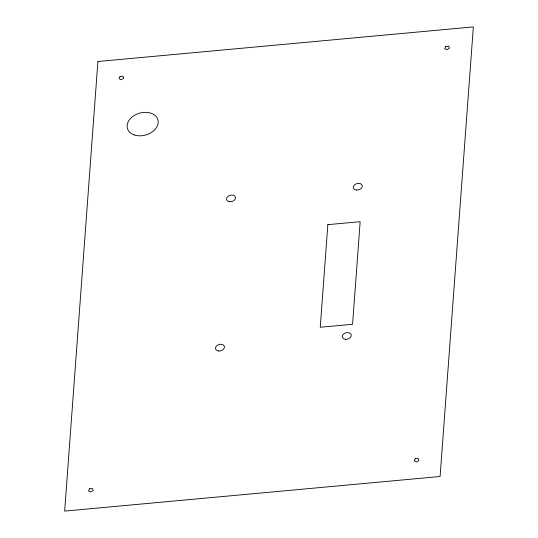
<?xml version="1.0" encoding="UTF-8"?>
<svg xmlns="http://www.w3.org/2000/svg" width="538" height="538" viewBox="0 0 538 538"><rect width="100%" height="100%" fill="white"/><g stroke="black" fill="none" stroke-linecap="round" stroke-linejoin="round"><path stroke-width="0.81" d="M97.909 61.507L64.647 511.1L440.091 476.493L473.353 26.9L97.909 61.507M327.844 224.655L320.251 327.259L352.578 324.279L360.164 221.676L327.844 224.655M120.041 76.497L118.985 78.662L121.252 79.732L123.713 78.225L122.967 76.228L120.041 76.497M89.543 488.78L88.481 490.945L90.754 492.021L93.215 490.508L92.462 488.511L89.543 488.78M445.76 46.47L444.704 48.642L446.97 49.711L449.432 48.205L448.685 46.201L445.76 46.47M415.262 458.759L414.199 460.925L416.473 461.994L418.934 460.488L418.181 458.49L415.262 458.759M134.15 134.897A15.858 11.352 -15.9 0 0 158.206 122.651A15.858 11.352 -15.9 0 0 135.643 114.702A15.858 11.352 -15.9 0 0 134.15 134.897M356.284 190.042A4.573 3.268 -15.9 0 0 362.229 185.529A4.573 3.268 -15.9 0 0 354.925 184.541A4.573 3.268 -15.9 0 0 356.284 190.042M345.248 339.283A4.573 3.268 -15.9 0 0 351.193 334.777A4.573 3.268 -15.9 0 0 343.883 333.782A4.573 3.268 -15.9 0 0 345.248 339.283M218.441 350.971A4.573 3.268 -15.9 0 0 224.386 346.465A4.573 3.268 -15.9 0 0 217.076 345.47A4.573 3.268 -15.9 0 0 218.441 350.971M229.477 201.73A4.573 3.268 -15.9 0 0 235.422 197.217A4.573 3.268 -15.9 0 0 228.119 196.229A4.573 3.268 -15.9 0 0 229.477 201.73"/></g></svg>
